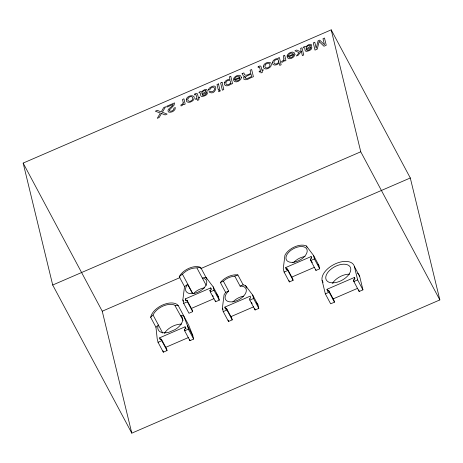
<?xml version="1.0" encoding="UTF-8"?>
<svg xmlns="http://www.w3.org/2000/svg" width="463" height="463" viewBox="0 0 463 463"><rect width="100%" height="100%" fill="white"/><g stroke="black" fill="none" stroke-linecap="round" stroke-linejoin="round"><path stroke-width="0.69" d="M211.359 289.144L210.7 287.911L185.327 298.884L185.79 300.788L187.029 300.25L192.307 310.135L192.672 311.663L188.962 313.266L183.684 303.381L182.85 299.955L184.523 286.603L179.245 276.718L184.268 272.557A11.546 6.523 -28.1 0 1 194.79 268.008L200.682 267.446L206.949 279.183M222.39 308.167L224.063 294.815L225.643 292.39L228.67 291.082L223.392 281.197L223.803 280.775A11.546 6.523 -28.1 0 1 234.324 276.22L237.866 274.935L243.144 284.82L245.494 285.544L252.711 295.053L257.984 304.938L258.817 308.37L255.107 309.973L249.829 300.088L249.459 298.566L250.697 298.033L250.234 296.123L224.862 307.096L225.325 309L226.563 308.468L231.841 318.353L232.212 319.875L228.496 321.484L223.218 311.599L222.39 308.167L223.05 309.406M186.045 328.678L185.055 326.82L159.689 337.793L160.146 339.703L161.384 339.165L166.663 349.05L167.033 350.572L163.317 352.181L158.045 342.296L157.212 338.864L155.95 327.225L150.672 317.34L153.328 314.487A13.577 7.674 -28.1 0 1 174.765 305.215L183.128 320.39M210.7 287.911L211.157 289.815L209.924 290.347L210.289 291.875L215.567 301.76L219.283 300.151L218.449 296.725L213.171 286.84L205.96 277.331L202.493 277.979A11.546 6.523 -28.1 0 1 204.715 287.135A11.546 6.523 -28.1 0 1 189.836 293.571A11.546 6.523 -28.1 0 1 187.619 284.409L184.523 286.603M193.522 293.658L194.825 292.327A11.546 6.523 -28.1 0 1 204.692 287.836M228.67 291.082L227.154 292.628A11.546 6.523 -28.1 0 0 229.376 301.789A11.546 6.523 -28.1 0 0 244.25 295.353A11.546 6.523 -28.1 0 0 242.027 286.192L240.123 286.128L234.845 276.243M155.95 327.225L158.398 325.003L157.814 326.745L157.871 328.898L158.774 330.686A13.577 7.674 -28.1 0 0 168.827 332.289L175.234 329.523A13.577 7.674 -28.1 0 0 182.682 320.35L182.625 318.191L181.722 316.403L180.489 315.448L183.446 315.332L187.532 325.755L192.811 335.634L193.638 339.066L189.928 340.67L184.65 330.785L184.28 329.262L185.518 328.73L185.055 326.82M23.15 163.08L331.207 29.846L410.299 177.977L439.85 299.92L131.793 433.154L52.701 285.023L23.15 163.08L102.242 311.211L131.793 433.154M52.701 285.023L360.758 151.789L331.207 29.846M102.242 311.211L179.922 277.615M200.502 268.714L410.299 177.977M225.643 292.39L220.365 282.505L223.392 281.197M183.684 303.381L187.399 301.778L187.029 300.25M210.289 291.875L214.004 290.266L213.171 286.84M240.123 286.128L243.144 284.82M311.107 256.571L311.57 258.476L310.332 259.014L310.702 260.536L315.98 270.421L319.696 268.818L318.862 265.386L313.584 255.501L306.373 245.992A13.577 7.674 -28.1 0 0 284.936 255.263L283.263 268.615L284.097 272.041L289.375 281.926L293.085 280.323L292.714 278.801L287.436 268.916L286.203 269.449L285.74 267.545L311.107 256.571L311.767 257.81M191.254 308.485L214.022 298.635M284.097 272.041L287.807 270.438L287.436 268.916M310.702 260.536L314.418 258.933L313.584 255.501M291.667 277.146L314.435 267.301M223.218 311.599L226.934 309.99L226.563 308.468M249.829 300.088L253.539 298.485L252.711 295.053M158.045 342.296L161.755 340.687L161.384 339.165M184.65 330.785L188.36 329.181L187.532 325.755M230.794 316.704L253.562 306.853M165.615 347.4L188.383 337.55M354.299 277.499L354.756 279.374L353.466 279.93L353.854 281.533L359.172 291.493L362.946 289.861L359.71 276.515L354.398 266.555A17.716 10.007 -28.1 0 0 335.843 263.597A17.716 10.007 -28.1 0 0 322.109 280.52L325.344 293.866L330.657 303.821L334.471 302.177L334.083 300.574L328.765 290.614L327.457 291.181L327.005 289.3L354.299 277.499L354.965 278.743M325.344 293.866L329.152 292.217L328.765 290.614M353.854 281.533L357.633 279.901L354.398 266.555M332.966 298.976L357.668 288.299M175.217 305.563L178.168 305.447L188.725 325.217L192.811 335.634M318.012 264.269L318.862 265.386M256.288 302.704L257.984 304.938M216.331 293.924L218.449 296.725M360.758 151.789L439.85 299.92M357.633 279.901L362.946 289.861M353.466 279.93L354.467 281.799M314.418 258.933L319.696 268.818M306.373 245.992L307.033 247.225M329.152 292.217L334.471 302.177M327.005 289.3L328.001 291.169M322.109 280.52L323.105 282.389M310.332 259.014L310.991 260.247M311.651 261.485L312.311 262.718M287.807 270.438L293.085 280.323M285.74 267.545L286.73 269.397M253.539 298.485L258.817 308.37M245.494 285.544L246.814 288.015M251.438 302.275L252.098 303.508M226.934 309.99L232.212 319.875M224.862 307.096L225.851 308.954M214.004 290.266L219.283 300.151M209.924 290.347L210.584 291.586M212.563 295.29L213.223 296.528M196.989 268.083L206.226 285.382M182.52 274.339L192.747 293.49M187.619 284.409L192.567 293.681M187.399 301.778L192.672 311.663M185.327 298.884L186.317 300.736M182.85 299.955L183.51 301.187M188.36 329.181L193.638 339.066M184.28 329.262L184.94 330.501M153.12 315.118L162.687 333.036M161.755 340.687L167.033 350.572M159.689 337.793L160.678 339.651M358.784 289.89L359.172 291.493M315.737 269.402L315.98 270.421M289.039 280.555L289.375 281.926M254.737 308.451L255.107 309.973M228.166 320.112L228.496 321.484M215.324 300.742L215.567 301.76M189.68 339.657L189.928 340.67M162.988 350.809L163.317 352.181M332.475 283.339A13.601 7.686 -28.1 0 1 349.663 274.165M357.563 273.239A17.716 10.007 -28.1 0 1 359.71 276.515M232.86 302.009A11.546 6.523 -28.1 0 1 243.555 296.152M220.365 282.505A13.577 7.674 -28.1 0 1 237.866 274.935M164.429 333.285A13.577 7.674 -28.1 0 1 181.594 324.123M150.672 317.34A15.615 8.826 -28.1 0 1 162.849 304.897A15.615 8.826 -28.1 0 1 178.168 305.447M179.245 276.718A13.577 7.674 -28.1 0 1 200.682 267.446M293.739 262.452A11.546 6.523 -28.1 0 1 305.105 256.502M183.226 102.473L182.607 104.042L180.842 105.043L181.068 105.975L182.318 105.361L183.614 103.77L183.84 104.679L185.2 104.088L183.927 98.827L182.491 99.452L183.226 102.473M283.975 58.899L283.356 60.468L281.591 61.469L281.817 62.407L283.067 61.787L284.369 60.196L284.589 61.104L285.949 60.514L284.676 55.253L283.24 55.878L283.975 58.899M202.262 94.701L202.476 95.413C203.847 95.563 206.018 94.846 206.174 93.242L207.511 92.664C207.482 95.349 203.813 96.345 201.631 96.507C199.802 96.211 201.283 91.535 199.142 92.941L198.98 92.293L199.947 91.772L201.104 91.633L201.469 92.015C207.169 85.979 210.619 91.934 202.262 94.701M306.639 49.558L306.847 50.27C308.225 50.421 310.395 49.703 310.551 48.1L311.888 47.521C311.859 50.207 308.19 51.202 306.008 51.364C304.174 51.069 305.661 46.393 303.52 47.799L303.358 47.151L304.324 46.63L305.482 46.491L305.846 46.867C311.547 40.837 314.996 46.792 306.639 49.558M225.822 82.651C225.302 86.205 230.771 84.874 230.586 82.113C230.661 78.942 226.094 80.371 225.822 82.651M239.886 77.992C240.008 80.053 236.361 82.13 235.146 80.047L239.886 77.992M293.438 54.837C293.559 56.897 289.907 58.975 288.692 56.885L293.438 54.837M169.458 109.962L169.701 111.016C171.397 111.728 174.256 110.258 173.897 108.18L175.355 107.549C175.68 110.813 170.974 113.227 168.248 111.919C166.535 108.585 172.508 107.323 173.133 104.418L166.9 107.115L166.697 106.282L174.534 102.89L174.059 105.205L169.458 109.962M208.599 89.677L208.553 90.233L209.947 89.631L210.445 88.398L212.332 87.247A1.933 1.094 -28.1 0 1 213.617 87.252L214.172 87.681C215.827 89.863 212.193 93.057 210.341 91.263L208.946 91.865C215.764 96.912 219.665 80.938 209.837 87.756A3.218 1.817 -28.1 0 0 208.749 89.151L208.599 89.677M272.499 62.273C271.885 66.493 277.794 65.352 279.114 62.765L279.75 65.381L281.145 64.779L279.392 57.539L278.066 58.112L278.228 58.789C275.867 58.164 273.089 59.924 272.499 62.273M186.305 99.545C185.617 102.867 189.934 102.855 191.775 101.356A3.866 2.182 -28.1 0 0 193.661 99.73C196.827 93.902 186.757 94.973 186.305 99.545M263.453 66.18C262.764 69.502 267.082 69.491 268.928 67.992A3.866 2.182 -28.1 0 0 270.809 66.365C273.974 60.531 263.904 61.608 263.453 66.18M278.795 61.295C278.703 63.182 275.867 64.93 274.316 63.541C272.082 60.665 278.541 57.337 278.795 61.295M205.902 90.87L205.422 91.894L202.018 93.96C201.156 91.94 203.986 90.233 205.711 90.574L205.902 90.87M310.279 45.727L309.799 46.751L306.396 48.818C305.534 46.798 308.364 45.09 310.083 45.432L310.279 45.727M241.414 77.425C241.321 80.77 234.7 84.133 233.497 79.983L239.759 77.275L239.412 76.632C237.849 75.498 235.389 76.956 234.863 78.623L233.45 79.231C233.85 76.025 240.737 73.044 241.414 77.425M294.966 54.264C294.867 57.609 288.246 60.977 287.048 56.822L293.305 54.119L292.957 53.471C291.395 52.336 288.935 53.795 288.408 55.462L286.996 56.075C287.396 52.863 294.289 49.882 294.966 54.264M224.433 82.715C223.357 87.154 229.689 86.39 230.985 83.49L231.153 84.185L232.548 83.583L230.771 76.256L229.335 76.875L229.989 79.561C227.75 79.104 225.226 80.591 224.433 82.715M245.257 77.35C245.361 80.684 250.39 76.65 251.617 76.592L251.021 74.132L246.368 76.216L245.257 77.35M319.129 41.589L317.265 49.13L315.014 50.102L313.266 42.891L314.776 42.237L316.217 48.337L318.081 40.808L319.655 40.131L324.494 44.755L322.977 38.689L324.494 38.035L326.241 45.247L323.967 46.231L319.129 41.589M188.001 98.434C186.763 100.801 189.645 102.306 191.369 100.691A2.141 1.21 -28.1 0 0 192.533 99.551L192.816 98.677L192.429 97.097C191.069 95.858 188.8 97.074 188.001 98.434M265.149 65.063C263.91 67.43 266.792 68.935 268.523 67.326A2.141 1.21 -28.1 0 0 269.68 66.186L269.964 65.306L269.582 63.726C268.216 62.493 265.953 63.703 265.149 65.063M243.833 77.57L243.897 79.347C247.005 81.019 250.437 77.228 253.406 76.748L251.658 69.537L250.072 70.22L250.824 73.316C248.562 74.445 244.285 77.234 243.879 72.899L241.929 73.744L242.589 74.126L243.388 76.123L244.886 76.378L243.833 77.57M161.471 113.464L159.174 117.504L157.281 118.32L160.36 113.105L155.342 111.189L157.31 110.339L161.188 111.942L163.717 107.572L165.627 106.745L162.328 112.254L167.114 114.072L165.129 114.928L161.471 113.464M301.349 51.387L298.207 55.213L296.372 56.006L299.162 52.626L294.914 50.826L296.748 50.033L300.053 51.532L301.095 50.334L300.614 48.36L301.992 47.764L303.74 54.975L302.362 55.577L301.349 51.387M194.981 93.977L194.483 94.267L194.651 94.961L195.982 94.579L196.943 98.208L195.583 98.798L195.756 99.522L197.122 98.932L197.475 100.402L198.928 99.771L198.569 98.306L199.727 97.803L199.553 97.085L198.395 97.583L197.354 93.682L196.416 93.422L194.981 93.977M258.51 66.498L258.013 66.788L258.18 67.482L259.511 67.106L260.478 70.735L259.112 71.325L259.286 72.043L260.652 71.458L261.005 72.922L262.457 72.297L262.104 70.827L263.256 70.33L263.082 69.606L261.925 70.104L260.883 66.203L259.946 65.949L258.51 66.498M218.461 83.896L216.997 84.526L218.27 89.758L219.728 89.127L218.461 83.896M222.049 82.345L220.614 82.964L222.362 90.175L223.797 89.556L222.049 82.345M219.966 90.106L218.507 90.736L218.744 91.738L220.209 91.107L219.966 90.106M333.678 282.818A13.601 7.686 -28.1 0 0 350.665 268.17A13.601 7.686 -28.1 0 0 330.472 269.599A13.601 7.686 -28.1 0 0 333.678 282.818M292.68 262.324A11.546 6.523 -28.1 0 0 307.096 249.887A11.546 6.523 -28.1 0 0 289.96 251.102A11.546 6.523 -28.1 0 0 292.68 262.324"/></g></svg>
